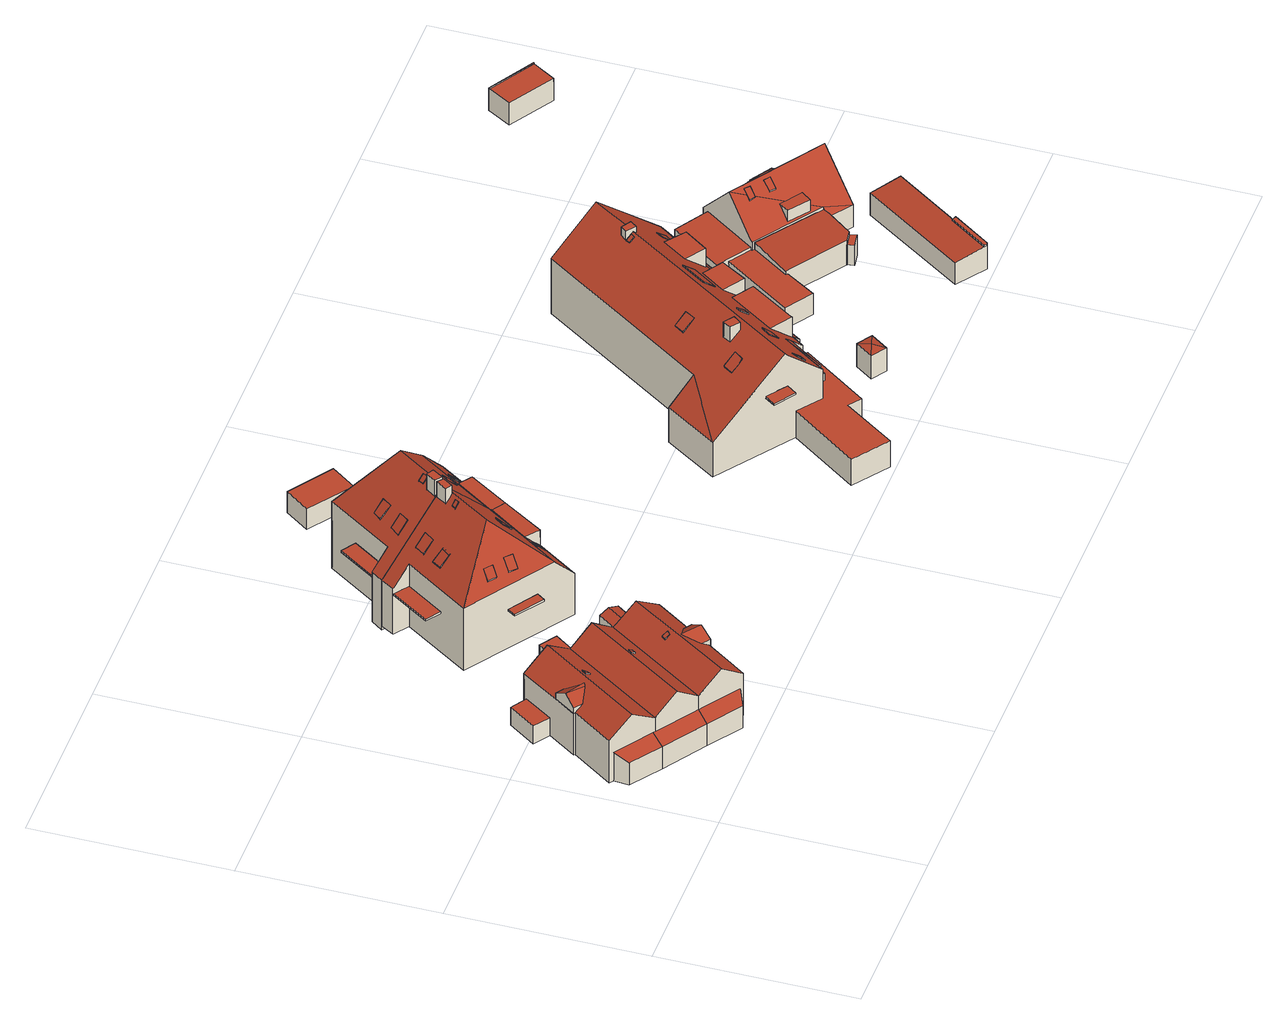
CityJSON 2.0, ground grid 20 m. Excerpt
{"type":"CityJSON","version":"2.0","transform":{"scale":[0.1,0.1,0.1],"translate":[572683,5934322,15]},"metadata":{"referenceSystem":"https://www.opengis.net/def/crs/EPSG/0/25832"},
"CityObjects":{
"building1":{"type":"Building","attributes":{"Grundfläche 2D":"221.299678","Grundhöhe NN":"17.141"},"children":["building1-1","building1-2","building1-3","building1-4","building1-5"],"geometry":[{"type":"Solid","lod":"3","boundaries":[[[[0,1,2,3]],[[2,1,4,5,6,7,8]],[[9,10,11,12]],[[13,14,15,16,11,10,17,18,19]],[[20,0,3,21]],[[12,20,21,9]],[[22,23,24,25]],[[26,27,28,29,30]],[[31,32,33,34,35]],[[27,26,35,34,36,37]],[[29,28,27,37,3,2,8,38,39]],[[4,1,0,40,41]],[[23,42,43,6,5,4,41,44,24]],[[7,6,43,45]],[[8,7,45,38]],[[25,24,44,46]],[[22,25,46,47]],[[23,22,47,42]],[[48,49,17,10,9,34,33,32]],[[18,17,49,50]],[[19,18,50,51]],[[14,13,19,51,52]],[[15,14,52,53]],[[16,15,53,54]],[[55,12,11,16,54]],[[30,29,39,56]],[[26,30,56,57]],[[31,35,58,59]],[[32,31,59,48]],[[9,21,3,37,36,34]],[[0,20,12,55,40]],[[35,26,57,58]],[[59,58,57,56,39,38,45,43,42,47,46,44,41,40,55,54,53,52,51,50,49,48]]]],"semantics":{"surfaces":[{"type":"RoofSurface"},{"type":"WallSurface"},{"type":"GroundSurface"}],"values":[[0,0,0,0,0,0,0,0,0,0,1,1,1,1,1,1,1,1,1,1,1,1,1,1,1,1,1,1,1,1,1,1,2]]}}]},
"building1-1":{"type":"BuildingInstallation","parents":["building1"],"geometry":[{"type":"MultiSurface","lod":"3","boundaries":[[[60,61,62,63,64,65]],[[65,66,67,68,69,70]],[[65,70,60]],[[64,5,6,66,65]],[[6,7,68,67,66]],[[5,64,63]]],"semantics":{"surfaces":[{"type":"RoofSurface"},{"type":"WallSurface"}],"values":[0,0,0,1,1,1]}}]},
"building1-2":{"type":"BuildingInstallation","parents":["building1"],"geometry":[{"type":"MultiSurface","lod":"3","boundaries":[[[71,72,73,74]],[[71,74,75,76]],[[72,71,76,77]],[[73,72,77,78]],[[74,73,78,75]]],"semantics":{"surfaces":[{"type":"RoofSurface"},{"type":"WallSurface"}],"values":[0,1,1,1,1]}}]},
"building1-3":{"type":"BuildingInstallation","parents":["building1"],"geometry":[{"type":"MultiSurface","lod":"3","boundaries":[[[79,80,81,82,83,84]],[[85,86,80,79,87]],[[19,13,14,87,79,84]],[[14,15,85,87]],[[18,19,84,83,82]]],"semantics":{"surfaces":[{"type":"RoofSurface"},{"type":"WallSurface"}],"values":[0,0,1,1,1]}}]},
"building1-4":{"type":"BuildingInstallation","parents":["building1"],"geometry":[{"type":"MultiSurface","lod":"3","boundaries":[[[88,89,90,91]],[[88,91,92,93]],[[89,88,93,94]],[[91,90,95,92]],[[90,89,94,95]]],"semantics":{"surfaces":[{"type":"RoofSurface"},{"type":"WallSurface"}],"values":[0,1,1,1,1]}}]},
"building1-5":{"type":"BuildingInstallation","parents":["building1"],"geometry":[{"type":"MultiSurface","lod":"3","boundaries":[[[96,97,98,99]],[[97,96,100,101]],[[98,97,101,102]],[[99,98,102,103]],[[96,99,103,100]]],"semantics":{"surfaces":[{"type":"RoofSurface"},{"type":"WallSurface"}],"values":[0,1,1,1,1]}}]},
"building2":{"type":"Building","attributes":{"Grundfläche 2D":"4.922771","Grundhöhe NN":"17.048"},"geometry":[{"type":"Solid","lod":"3","boundaries":[[[[104,105,106,107]],[[108,109,107,106]],[[109,110,104,107]],[[110,111,105,104]],[[111,108,106,105]],[[111,110,109,108]]]],"semantics":{"surfaces":[{"type":"RoofSurface"},{"type":"WallSurface"},{"type":"GroundSurface"}],"values":[[0,1,1,1,1,2]]}}]},
"building3":{"type":"Building","attributes":{"Grundfläche 2D":"4.735065","Grundhöhe NN":"17.089"},"geometry":[{"type":"Solid","lod":"3","boundaries":[[[[112,113,114,115]],[[116,113,112,117]],[[115,114,118,119]],[[117,112,115,119,120]],[[116,117,120,121]],[[114,113,116,121,122,118]],[[120,119,118,122,121]]]],"semantics":{"surfaces":[{"type":"RoofSurface"},{"type":"WallSurface"},{"type":"GroundSurface"}],"values":[[0,0,1,1,1,1,2]]}}]},
"building4":{"type":"Building","attributes":{"Grundfläche 2D":"128.615325","Grundhöhe NN":"16.328"},"children":["building4-1","building4-2","building4-3","building4-4","building4-5","building4-6","building4-7","building4-8","building4-9","building4-10"],"geometry":[{"type":"Solid","lod":"3","boundaries":[[[[123,124,125,126]],[[127,128,129,130,131,132,133,134]],[[127,135,136,128]],[[126,137,135,138,139,140,141,142,123]],[[137,136,135]],[[135,127,134]],[[141,140,125,124]],[[126,125,140]],[[124,123,142,141]],[[126,140,139,143,144,145,146,130,129,128,136,137]],[[131,130,146,147]],[[132,131,147,148,149,150,151,133]],[[133,151,150,149,152,134]],[[138,135,134,152,153]],[[139,138,153,143]],[[147,146,145,144,143,153,152,149,148]]]],"semantics":{"surfaces":[{"type":"RoofSurface"},{"type":"WallSurface"},{"type":"GroundSurface"}],"values":[[0,0,0,0,0,0,1,1,1,1,1,1,1,1,1,2]]}}]},
"building4-1":{"type":"BuildingInstallation","parents":["building4"],"geometry":[{"type":"MultiSurface","lod":"3","boundaries":[[[154,155,156,157]],[[157,156,158,159]],[[154,157,159,160]],[[160,161,155,154]],[[161,158,156,155]]],"semantics":{"surfaces":[{"type":"RoofSurface"},{"type":"WallSurface"}],"values":[0,1,1,1,1]}}]},
"building4-2":{"type":"BuildingInstallation","parents":["building4"],"geometry":[{"type":"MultiSurface","lod":"3","boundaries":[[[162,163,164,165]],[[163,162,166,167]],[[165,164,168,169]],[[162,165,169,166]],[[164,163,167,168]]],"semantics":{"surfaces":[{"type":"RoofSurface"},{"type":"WallSurface"}],"values":[0,1,1,1,1]}}]},
"building4-3":{"type":"BuildingInstallation","parents":["building4"],"geometry":[{"type":"MultiSurface","lod":"3","boundaries":[[[170,171,172,173]],[[173,172,174,175]],[[170,173,175,176]],[[171,170,176,177]],[[172,171,177,174]]],"semantics":{"surfaces":[{"type":"RoofSurface"},{"type":"WallSurface"}],"values":[0,1,1,1,1]}}]},
"building4-4":{"type":"BuildingInstallation","parents":["building4"],"geometry":[{"type":"MultiSurface","lod":"3","boundaries":[[[178,179,180,181,182]],[[180,179,178,183,184,185]],[[185,186,181,180]],[[187,182,181,186,188]],[[187,183,178,182]]],"semantics":{"surfaces":[{"type":"RoofSurface"},{"type":"WallSurface"}],"values":[0,1,1,1,1]}}]},
"building4-5":{"type":"BuildingInstallation","parents":["building4"],"geometry":[{"type":"MultiSurface","lod":"3","boundaries":[[[189,190,191,192]],[[192,191,193,194]],[[189,192,194,195]],[[190,189,195,196]],[[191,190,196,193]]],"semantics":{"surfaces":[{"type":"RoofSurface"},{"type":"WallSurface"}],"values":[0,1,1,1,1]}}]},
"building4-6":{"type":"BuildingInstallation","parents":["building4"],"geometry":[{"type":"MultiSurface","lod":"3","boundaries":[[[197,198,199,200]],[[200,199,201,202]],[[197,200,202,203]],[[198,197,203,204]],[[199,198,204,201]]],"semantics":{"surfaces":[{"type":"RoofSurface"},{"type":"WallSurface"}],"values":[0,1,1,1,1]}}]},
"building4-7":{"type":"BuildingInstallation","parents":["building4"],"geometry":[{"type":"MultiSurface","lod":"3","boundaries":[[[205,206,207,208]],[[208,207,209,210]],[[205,208,210,211]],[[206,205,211,212]],[[207,206,212,209]]],"semantics":{"surfaces":[{"type":"RoofSurface"},{"type":"WallSurface"}],"values":[0,1,1,1,1]}}]},
"building4-8":{"type":"BuildingInstallation","parents":["building4"],"geometry":[{"type":"MultiSurface","lod":"3","boundaries":[[[213,214,215,216]],[[216,215,217,218]],[[213,216,218,219]],[[214,213,219,220]],[[215,214,220,217]]],"semantics":{"surfaces":[{"type":"RoofSurface"},{"type":"WallSurface"}],"values":[0,1,1,1,1]}}]},
"building4-9":{"type":"BuildingInstallation","parents":["building4"],"geometry":[{"type":"MultiSurface","lod":"3","boundaries":[[[221,222,223,224]],[[225,226,224,223]],[[226,227,221,224]],[[227,228,222,221]],[[228,225,223,222]],[[228,227,226,225]]],"semantics":{"surfaces":[{"type":"RoofSurface"},{"type":"WallSurface"},{"type":"OuterCeilingSurface"}],"values":[0,1,1,1,1,2]}}]},
"building4-10":{"type":"BuildingInstallation","parents":["building4"],"geometry":[{"type":"MultiSurface","lod":"3","boundaries":[[[229,151,230,231]],[[232,233,231,230]],[[233,234,229,231]],[[234,150,151,229]],[[150,232,230,151]],[[150,234,233,232]]],"semantics":{"surfaces":[{"type":"RoofSurface"},{"type":"WallSurface"},{"type":"OuterCeilingSurface"}],"values":[0,1,1,1,1,2]}}]},
"building5":{"type":"Building","attributes":{"Grundfläche 2D":"128.101667","Grundhöhe NN":"15.790"},"children":["building5-1","building5-2","building5-3","building5-4","building5-5","building5-6","building5-7","building5-8","building5-9","building5-10"],"geometry":[{"type":"Solid","lod":"3","boundaries":[[[[235,236,237,126,125]],[[128,238,239,240,241,242,130,129]],[[239,238,243]],[[128,136,243,238]],[[237,244,245,246,140,139,247,243,136,126]],[[237,236,235,246,245,244]],[[125,126,140]],[[140,246,235,125]],[[126,136,128,129,130,248,249,139,140]],[[242,241,240,250,251,252,253,254]],[[130,242,254,248]],[[247,139,249,255]],[[243,247,255,256,239]],[[250,240,239,256,252,251]],[[252,256,255,249,248,254,253]]]],"semantics":{"surfaces":[{"type":"RoofSurface"},{"type":"WallSurface"},{"type":"GroundSurface"}],"values":[[0,0,0,0,0,1,1,1,1,1,1,1,1,1,2]]}}]},
"building5-1":{"type":"BuildingInstallation","parents":["building5"],"geometry":[{"type":"MultiSurface","lod":"3","boundaries":[[[257,258,259,260]],[[260,259,261,262]],[[257,260,262,263]],[[258,257,263,264]],[[259,258,264,261]]],"semantics":{"surfaces":[{"type":"RoofSurface"},{"type":"WallSurface"}],"values":[0,1,1,1,1]}}]},
"building5-2":{"type":"BuildingInstallation","parents":["building5"],"geometry":[{"type":"MultiSurface","lod":"3","boundaries":[[[265,266,267,268]],[[268,267,269,270]],[[265,268,270,271]],[[266,265,271,272]],[[267,266,272,269]]],"semantics":{"surfaces":[{"type":"RoofSurface"},{"type":"WallSurface"}],"values":[0,1,1,1,1]}}]},
"building5-3":{"type":"BuildingInstallation","parents":["building5"],"geometry":[{"type":"MultiSurface","lod":"3","boundaries":[[[273,274,275,276]],[[274,273,277,278]],[[276,275,279,280]],[[273,276,280,277]],[[275,274,278,279]]],"semantics":{"surfaces":[{"type":"RoofSurface"},{"type":"WallSurface"}],"values":[0,1,1,1,1]}}]},
"building5-4":{"type":"BuildingInstallation","parents":["building5"],"geometry":[{"type":"MultiSurface","lod":"3","boundaries":[[[281,282,283,284]],[[282,281,285,286]],[[284,283,287,288]],[[281,284,288,285]],[[283,282,286,287]]],"semantics":{"surfaces":[{"type":"RoofSurface"},{"type":"WallSurface"}],"values":[0,1,1,1,1]}}]},
"building5-5":{"type":"BuildingInstallation","parents":["building5"],"geometry":[{"type":"MultiSurface","lod":"3","boundaries":[[[289,290,291,292]],[[292,291,293,294]],[[289,292,294,295]],[[290,289,295,296]],[[291,290,296,293]]],"semantics":{"surfaces":[{"type":"RoofSurface"},{"type":"WallSurface"}],"values":[0,1,1,1,1]}}]},
"building5-6":{"type":"BuildingInstallation","parents":["building5"],"geometry":[{"type":"MultiSurface","lod":"3","boundaries":[[[297,298,299,300,301,302]],[[303,304,300,299]],[[302,301,300,304,305]],[[305,306,297,302]],[[306,307,303,299,298,297]]],"semantics":{"surfaces":[{"type":"RoofSurface"},{"type":"WallSurface"}],"values":[0,1,1,1,1]}}]},
"building5-7":{"type":"BuildingInstallation","parents":["building5"],"geometry":[{"type":"MultiSurface","lod":"3","boundaries":[[[308,309,310,311]],[[311,310,312,313]],[[308,311,313,314]],[[309,308,314,315]],[[310,309,315,312]]],"semantics":{"surfaces":[{"type":"RoofSurface"},{"type":"WallSurface"}],"values":[0,1,1,1,1]}}]},
"building5-8":{"type":"BuildingInstallation","parents":["building5"],"geometry":[{"type":"MultiSurface","lod":"3","boundaries":[[[316,317,318,319]],[[319,318,320,321]],[[316,319,321,322]],[[317,316,322,323]],[[318,317,323,320]]],"semantics":{"surfaces":[{"type":"RoofSurface"},{"type":"WallSurface"}],"values":[0,1,1,1,1]}}]},
"building5-9":{"type":"BuildingInstallation","parents":["building5"],"geometry":[{"type":"MultiSurface","lod":"3","boundaries":[[[324,325,326,327]],[[328,329,327,326]],[[329,330,324,327]],[[330,331,325,324]],[[331,328,326,325]],[[331,330,329,328]]],"semantics":{"surfaces":[{"type":"RoofSurface"},{"type":"WallSurface"},{"type":"OuterCeilingSurface"}],"values":[0,1,1,1,1,2]}}]},
"building5-10":{"type":"BuildingInstallation","parents":["building5"],"geometry":[{"type":"MultiSurface","lod":"3","boundaries":[[[332,333,334,250]],[[251,335,332,250]],[[336,251,250,334]],[[335,337,333,332]],[[337,336,334,333]],[[337,335,251,336]]],"semantics":{"surfaces":[{"type":"RoofSurface"},{"type":"WallSurface"},{"type":"OuterCeilingSurface"}],"values":[0,1,1,1,1,2]}}]},
"building6":{"type":"Building","attributes":{"Grundfläche 2D":"16.014745","Grundhöhe NN":"17.071"},"geometry":[{"type":"Solid","lod":"3","boundaries":[[[[338,339,340,341]],[[342,343,341,340]],[[343,344,338,341]],[[344,345,339,338]],[[345,342,340,339]],[[345,344,343,342]]]],"semantics":{"surfaces":[{"type":"RoofSurface"},{"type":"WallSurface"},{"type":"GroundSurface"}],"values":[[0,1,1,1,1,2]]}}]},
"building7":{"type":"Building","attributes":{"Grundfläche 2D":"404.444851","Grundhöhe NN":"16.941"},"children":["building7-1","building7-2","building7-3","building7-4","building7-5","building7-6","building7-7","building7-8","building7-9","building7-10","building7-11","building7-12","building7-13","building7-14"],"geometry":[{"type":"Solid","lod":"3","boundaries":[[[[346,347,348,349,350]],[[351,352,353,354,355,356,357]],[[358,352,351]],[[359,360,361,362,363,350,349,364,365,366,356,355,354,353,367,368,369,370]],[[362,361,371,366,365]],[[372,373,374,375]],[[376,377,378,379,380,381,382,383,384,385,386,387,388,389]],[[373,390,391,389,374]],[[363,346,350]],[[363,362,365,348,347,346]],[[349,348,365,364]],[[351,357,392,393]],[[358,351,393,394]],[[352,358,394,395]],[[379,378,368,367,353,352,395,396]],[[397,398,399,400,369,368,378,377]],[[399,398,390,373,372,387,386,360,359,370,369,400]],[[401,361,360,386,385,402]],[[371,361,401,403]],[[366,371,403,404]],[[392,357,356,366,404]],[[381,380,405,406]],[[382,381,406,407]],[[383,382,407,408]],[[384,383,408,409]],[[385,384,409,402]],[[376,389,391,410]],[[377,376,410,397]],[[405,380,379,396]],[[374,389,388,375]],[[375,388,387,372]],[[407,406,405,396,395,394,393,392,404,403,401,402,409,408],[391,390,398,397,410]]]],"semantics":{"surfaces":[{"type":"RoofSurface"},{"type":"WallSurface"},{"type":"GroundSurface"}],"values":[[0,0,0,0,0,0,0,1,1,1,1,1,1,1,1,1,1,1,1,1,1,1,1,1,1,1,1,1,1,1,1,2]]}}]},
"building7-1":{"type":"BuildingInstallation","parents":["building7"],"geometry":[{"type":"MultiSurface","lod":"3","boundaries":[[[411,412,413,414]],[[414,413,415,416]],[[411,414,416,417]],[[412,411,417,418]],[[413,412,418,415]]],"semantics":{"surfaces":[{"type":"RoofSurface"},{"type":"WallSurface"}],"values":[0,1,1,1,1]}}]},
"building7-2":{"type":"BuildingInstallation","parents":["building7"],"geometry":[{"type":"MultiSurface","lod":"3","boundaries":[[[419,420,421,422]],[[422,421,423,424]],[[424,425,419,422]],[[420,419,425,426]],[[426,423,421,420]]],"semantics":{"surfaces":[{"type":"RoofSurface"},{"type":"WallSurface"}],"values":[0,1,1,1,1]}}]},
"building7-3":{"type":"BuildingInstallation","parents":["building7"],"geometry":[{"type":"MultiSurface","lod":"3","boundaries":[[[427,428,429,430]],[[430,429,431,432]],[[427,430,432,433]],[[428,427,433,434]],[[429,428,434,431]]],"semantics":{"surfaces":[{"type":"RoofSurface"},{"type":"WallSurface"}],"values":[0,1,1,1,1]}}]},
"building7-4":{"type":"BuildingInstallation","parents":["building7"],"geometry":[{"type":"MultiSurface","lod":"3","boundaries":[[[435,436,437,438]],[[439,440,435,438]],[[354,441,436,435,440]],[[441,442,437,436]],[[355,439,438,437,442]]],"semantics":{"surfaces":[{"type":"RoofSurface"},{"type":"WallSurface"}],"values":[0,1,1,1,1]}}]},
"building7-5":{"type":"BuildingInstallation","parents":["building7"],"geometry":[{"type":"MultiSurface","lod":"3","boundaries":[[[443,444,445,446]],[[446,445,447,448]],[[443,446,448,449]],[[444,443,449,450]],[[445,444,450,447]]],"semantics":{"surfaces":[{"type":"RoofSurface"},{"type":"WallSurface"}],"values":[0,1,1,1,1]}}]},
"building7-6":{"type":"BuildingInstallation","parents":["building7"],"geometry":[{"type":"MultiSurface","lod":"3","boundaries":[[[451,452,453,454]],[[453,452,455,456]],[[454,453,456,457]],[[451,454,457,458]],[[452,451,458,455]]],"semantics":{"surfaces":[{"type":"RoofSurface"},{"type":"WallSurface"}],"values":[0,1,1,1,1]}}]},
"building7-7":{"type":"BuildingInstallation","parents":["building7"],"geometry":[{"type":"MultiSurface","lod":"3","boundaries":[[[459,460,461,462,463]],[[463,462,464]],[[461,460,465,466]],[[466,464,462,461]]],"semantics":{"surfaces":[{"type":"RoofSurface"},{"type":"WallSurface"}],"values":[0,1,1,1]}}]},
"building7-8":{"type":"BuildingInstallation","parents":["building7"],"geometry":[{"type":"MultiSurface","lod":"3","boundaries":[[[467,468,469,470,471,472]],[[473,474,472,471]],[[475,473,471,470]],[[474,476,477,468,467,472]],[[477,469,475,470,469,468]]],"semantics":{"surfaces":[{"type":"RoofSurface"},{"type":"WallSurface"}],"values":[0,1,1,1,1]}}]},
"building7-9":{"type":"BuildingInstallation","parents":["building7"],"geometry":[{"type":"MultiSurface","lod":"3","boundaries":[[[478,479,480,481]],[[480,482,481]],[[478,481,482,483]],[[478,483,479]]],"semantics":{"surfaces":[{"type":"RoofSurface"},{"type":"WallSurface"}],"values":[0,1,1,1]}}]},
"building7-10":{"type":"BuildingInstallation","parents":["building7"],"geometry":[{"type":"MultiSurface","lod":"3","boundaries":[[[484,485,486,487]],[[486,485,488,489]],[[487,486,489,490]],[[487,490,491,484]],[[485,484,491,488]]],"semantics":{"surfaces":[{"type":"RoofSurface"},{"type":"WallSurface"}],"values":[0,1,1,1,1]}}]},
"building7-11":{"type":"BuildingInstallation","parents":["building7"],"geometry":[{"type":"MultiSurface","lod":"3","boundaries":[[[492,493,494,495]],[[495,494,496,497]],[[494,493,498,496]],[[492,495,497,499]],[[493,492,499,498]]],"semantics":{"surfaces":[{"type":"RoofSurface"},{"type":"WallSurface"}],"values":[0,1,1,1,1]}}]},
"building7-12":{"type":"BuildingInstallation","parents":["building7"],"geometry":[{"type":"MultiSurface","lod":"3","boundaries":[[[500,501,502,503]],[[503,502,504,505]],[[500,503,505,506]],[[501,500,506,507]],[[502,501,507,504]]],"semantics":{"surfaces":[{"type":"RoofSurface"},{"type":"WallSurface"}],"values":[0,1,1,1,1]}}]},
"building7-13":{"type":"BuildingInstallation","parents":["building7"],"geometry":[{"type":"MultiSurface","lod":"3","boundaries":[[[508,509,510,511]],[[508,511,512,513]],[[509,508,513,514]],[[510,509,514,515]],[[511,510,515,512]],[[514,513,512,515]]],"semantics":{"surfaces":[{"type":"RoofSurface"},{"type":"WallSurface"},{"type":"OuterCeilingSurface"}],"values":[0,1,1,1,1,2]}}]},
"building7-14":{"type":"BuildingInstallation","parents":["building7"],"geometry":[{"type":"MultiSurface","lod":"3","boundaries":[[[516,400,517,518]],[[400,516,370]],[[518,517,519,520]],[[370,516,518,520,521]],[[370,521,399,400]],[[400,399,519,517]],[[519,399,521,520]]],"semantics":{"surfaces":[{"type":"RoofSurface"},{"type":"WallSurface"},{"type":"OuterCeilingSurface"}],"values":[0,0,1,1,1,1,2]}}]},
"building8":{"type":"Building","attributes":{"Grundfläche 2D":"4.017006","Grundhöhe NN":"16.326"},"geometry":[{"type":"Solid","lod":"3","boundaries":[[[[522,523,524]],[[522,525,523]],[[522,524,526]],[[522,526,525]],[[527,528,524,523]],[[528,529,526,524]],[[529,530,525,526]],[[530,527,523,525]],[[530,529,528,527]]]],"semantics":{"surfaces":[{"type":"RoofSurface"},{"type":"WallSurface"},{"type":"GroundSurface"}],"values":[[0,0,0,0,1,1,1,1,2]]}}]},
"building9":{"type":"Building","attributes":{"Grundfläche 2D":"86.877378","Grundhöhe NN":"16.874"},"geometry":[{"type":"Solid","lod":"3","boundaries":[[[[531,532,533,534,535,536,537,538]],[[539,540,541,542]],[[543,544,545,546,547,548,549,550]],[[538,537,551,552]],[[531,538,552,553]],[[532,531,553,554]],[[535,534,555,556]],[[536,535,556,557]],[[539,536,557,558,540]],[[541,540,558,559]],[[542,541,559,560]],[[537,536,539,542,560,551]],[[544,534,533,545]],[[561,562,548,547,546,545,533,532,554]],[[549,548,562,563]],[[550,549,563,564]],[[543,550,564,565]],[[543,565,555,534,544]],[[560,559,558,557,556,555,565,564,563,562,561,554,553,552,551]]]],"semantics":{"surfaces":[{"type":"RoofSurface"},{"type":"WallSurface"},{"type":"GroundSurface"}],"values":[[0,0,0,1,1,1,1,1,1,1,1,1,1,1,1,1,1,1,2]]}}]},
"building10":{"type":"Building","attributes":{"Grundfläche 2D":"1.105617","Grundhöhe NN":"16.980"},"geometry":[{"type":"Solid","lod":"3","boundaries":[[[[566,567,568,569,570,571]],[[572,573,570,569]],[[573,574,571,570]],[[574,575,566,571]],[[575,576,567,566]],[[576,577,568,567]],[[577,572,569,568]],[[572,577,576,575,574,573]]]],"semantics":{"surfaces":[{"type":"RoofSurface"},{"type":"WallSurface"},{"type":"GroundSurface"}],"values":[[0,1,1,1,1,1,1,2]]}}]},
"building11":{"type":"Building","attributes":{"Grundfläche 2D":"44.826729","Grundhöhe NN":"17.095"},"children":["building11-1"],"geometry":[{"type":"Solid","lod":"3","boundaries":[[[[578,579,580,581,582,583,584,585]],[[581,580,586,587]],[[582,581,587,588]],[[583,582,588,589]],[[584,583,589,590]],[[591,579,578,585,584,590,592]],[[580,579,591,586]],[[592,590,589,588,587,586,591]]]],"semantics":{"surfaces":[{"type":"RoofSurface"},{"type":"WallSurface"},{"type":"GroundSurface"}],"values":[[0,1,1,1,1,1,1,2]]}}]},
"building11-1":{"type":"BuildingInstallation","parents":["building11"],"geometry":[{"type":"MultiSurface","lod":"3","boundaries":[[[593,594,595,596,597,598]],[[596,595,580,581]],[[597,596,581,599]],[[598,597,599,585]],[[579,594,593,598,585,578]],[[595,594,579,580]]],"semantics":{"surfaces":[{"type":"RoofSurface"},{"type":"WallSurface"}],"values":[0,1,1,1,1,1]}}]},
"building12":{"type":"Building","attributes":{"Grundfläche 2D":"84.935582","Grundhöhe NN":"17.012"},"children":["building12-1","building12-2","building12-3","building12-4","building12-5","building12-6"],"geometry":[{"type":"Solid","lod":"3","boundaries":[[[[600,601,602,603,604,605,606,607]],[[606,608,607]],[[609,606,605,604,603,602,601,610,611]],[[600,612,613,601]],[[614,601,613]],[[612,600,607,615,616]],[[614,613,612,616,617]],[[618,611,610,601,614,617,619]],[[606,609,611,618,620]],[[608,606,620,621]],[[607,608,621,615]],[[621,620,618,619,617,616,615]]]],"semantics":{"surfaces":[{"type":"RoofSurface"},{"type":"WallSurface"},{"type":"GroundSurface"}],"values":[[0,0,0,0,0,1,1,1,1,1,1,2]]}}]},
"building12-1":{"type":"BuildingInstallation","parents":["building12"],"geometry":[{"type":"MultiSurface","lod":"3","boundaries":[[[622,623,624,625]],[[625,624,626,627]],[[622,625,627,628]],[[623,622,628,629]],[[624,623,629,626]]],"semantics":{"surfaces":[{"type":"RoofSurface"},{"type":"WallSurface"}],"values":[0,1,1,1,1]}}]},
"building12-2":{"type":"BuildingInstallation","parents":["building12"],"geometry":[{"type":"MultiSurface","lod":"3","boundaries":[[[630,631,632,633]],[[630,633,634,635]],[[633,632,636,634]],[[631,630,635,637]],[[632,631,637,636]]],"semantics":{"surfaces":[{"type":"RoofSurface"},{"type":"WallSurface"}],"values":[0,1,1,1,1]}}]},
"building12-3":{"type":"BuildingInstallation","parents":["building12"],"geometry":[{"type":"MultiSurface","lod":"3","boundaries":[[[638,639,640,604,641]],[[642,643,639,638]],[[639,643,605,640]],[[638,641,642]]],"semantics":{"surfaces":[{"type":"RoofSurface"},{"type":"WallSurface"}],"values":[0,1,1,1]}}]},
"building12-4":{"type":"BuildingInstallation","parents":["building12"],"geometry":[{"type":"MultiSurface","lod":"3","boundaries":[[[644,645,646,647]],[[645,644,648,649]],[[647,646,650,651]],[[644,647,651,648]],[[646,645,649,650]]],"semantics":{"surfaces":[{"type":"RoofSurface"},{"type":"WallSurface"}],"values":[0,1,1,1,1]}}]},
"building12-5":{"type":"BuildingInstallation","parents":["building12"],"geometry":[{"type":"MultiSurface","lod":"3","boundaries":[[[652,653,654,655,656,657]],[[655,654,658,659]],[[660,657,656,655,659,602]],[[652,657,660,661]],[[658,654,653,652,661,603]]],"semantics":{"surfaces":[{"type":"RoofSurface"},{"type":"WallSurface"}],"values":[0,1,1,1,1]}}]},
"building12-6":{"type":"BuildingInstallation","parents":["building12"],"geometry":[{"type":"MultiSurface","lod":"3","boundaries":[[[662,663,664,665]],[[666,667,665,664]],[[667,668,662,665]],[[668,669,663,662]],[[669,666,664,663]],[[669,668,667,666]]],"semantics":{"surfaces":[{"type":"RoofSurface"},{"type":"WallSurface"},{"type":"OuterCeilingSurface"}],"values":[0,1,1,1,1,2]}}]},
"building13":{"type":"Building","attributes":{"Grundfläche 2D":"15.322539","Grundhöhe NN":"17.347"},"children":["building13-1"],"geometry":[{"type":"Solid","lod":"3","boundaries":[[[[670,671,672,673,674,675]],[[674,673,672,676,677]],[[678,675,674,677]],[[679,671,670,675,678,680]],[[672,671,679,676]],[[678,677,676,679,680]]]],"semantics":{"surfaces":[{"type":"RoofSurface"},{"type":"WallSurface"},{"type":"GroundSurface"}],"values":[[0,1,1,1,1,2]]}}]},
"building13-1":{"type":"BuildingInstallation","parents":["building13"],"geometry":[{"type":"MultiSurface","lod":"3","boundaries":[[[681,682,683,684]],[[675,681,684,674]],[[683,682,670,673]],[[684,683,673,674]],[[682,681,675,670]]],"semantics":{"surfaces":[{"type":"RoofSurface"},{"type":"WallSurface"}],"values":[0,1,1,1,1]}}]}
},
"vertices":[
[123,182,71],[101,197,89],[31,93,89],[53,78,71],[78,212,70],[52,173,70],[37,151,70],[38,150,71],[9,108,71],[95,50,71],[117,35,89],[186,139,89],[164,154,71],[175,73,70],[183,85,70],[182,86,71],[208,124,71],[138,21,71],[167,63,71],[168,62,70],[144,168,89],[74,64,89],[41,191,42],[57,180,42],[76,209,42],[60,219,42],[43,68,47],[51,80,55],[31,93,55],[13,105,55],[12,90,47],[121,16,47],[135,23,55],[117,35,55],[95,50,55],[87,39,47],[74,64,55],[53,78,55],[9,108,21],[13,105,21],[123,182,21],[78,212,21],[57,180,21],[37,151,21],[76,209,21],[38,150,21],[60,219,21],[41,191,21],[135,23,21],[138,21,21],[167,63,21],[168,62,21],[183,85,21],[182,86,21],[208,124,21],[164,154,21],[12,90,21],[43,68,21],[87,39,21],[121,16,21],
[64,149,86],[63,152,85],[60,167,77],[60,168,77],[52,173,77],[44,161,86],[37,151,77],[38,150,77],[45,145,77],[46,145,77],[60,148,85],
[82,153,84],[78,156,88],[76,152,87],[80,149,84],[80,149,83],[82,153,83],[78,156,87],[76,152,86],
[175,73,86],[156,87,86],[159,70,78],[160,68,77],[167,63,77],[168,62,77],[175,90,77],[166,89,81],[183,85,77],
[151,103,84],[148,99,84],[152,96,87],[155,99,88],[155,99,87],[151,103,83],[148,99,83],[152,96,86],
[117,121,87],[121,119,84],[124,123,84],[120,125,87],[117,121,86],[121,119,83],[124,123,82],[120,125,86],
[173,211,39],[156,222,39],[142,203,39],[159,191,39],[142,203,20],[159,191,20],[173,211,20],[156,222,20],
[210,159,42],[223,177,42],[214,183,38],[201,165,38],[232,171,38],[219,153,38],[214,183,21],[201,165,21],[219,153,21],[232,171,21],[223,177,21],
[247,265,84],[261,255,84],[288,297,84],[274,306,84],[192,284,143],[228,337,143],[184,366,87],[168,377,67],[160,364,67],[160,363,68],[175,353,87],[130,286,87],[218,227,87],[272,307,87],[274,306,85],[237,214,62],[291,294,62],[288,297,67],[261,255,66],[252,261,77],[291,294,13],[274,306,13],[272,307,13],[168,377,13],[160,364,13],[160,363,13],[175,353,13],[175,353,59],[175,353,61],[130,286,13],[237,214,13],
[213,330,152],[219,326,152],[226,336,152],[220,341,152],[226,336,142],[220,341,133],[213,330,133],[219,326,142],
[192,259,109],[184,265,110],[180,259,98],[188,253,97],[192,259,108],[184,265,109],[180,259,97],[188,253,96],
[239,275,98],[245,285,98],[237,290,109],[230,281,109],[237,290,108],[230,281,108],[239,275,97],[245,285,97],
[239,251,84],[241,249,82],[247,245,74],[251,251,73],[243,257,84],[239,251,83],[241,249,81],[247,245,73],[251,251,72],[243,257,83],[246,255,79],
[169,267,98],[172,272,109],[164,278,109],[160,273,99],[164,278,108],[160,273,98],[169,267,97],[172,272,108],
[179,340,99],[188,334,110],[195,344,111],[186,350,99],[195,344,110],[186,350,98],[179,340,98],[188,334,109],
[174,313,110],[180,322,110],[171,329,99],[165,320,99],[171,329,98],[165,320,98],[174,313,109],[180,322,109],
[207,319,136],[211,317,141],[214,321,141],[210,323,136],[214,321,140],[210,323,135],[207,319,135],[211,317,140],
[167,249,60],[195,230,60],[201,238,60],[172,257,60],[201,238,58],[172,257,58],[167,249,58],[195,230,58],
[149,314,61],[160,363,61],[134,324,61],[160,363,59],[134,324,59],[149,314,59],
[314,337,84],[313,338,84],[301,346,84],[263,389,143],[238,447,87],[192,379,87],[178,388,68],[177,389,67],[326,388,87],[307,342,77],[313,338,68],[314,337,68],[345,375,62],[168,377,8],[291,294,8],[192,379,61],[192,379,59],[192,379,8],[178,388,8],[177,389,8],[345,375,8],[238,447,8],
[288,350,99],[280,355,109],[274,347,109],[282,341,99],[274,347,108],[282,341,98],[288,350,98],[280,355,108],
[208,365,110],[215,374,110],[206,380,99],[199,371,98],[206,380,98],[199,371,97],[208,365,109],[215,374,109],
[286,399,108],[290,404,99],[280,411,99],[277,406,108],[286,399,107],[290,404,98],[280,411,98],[277,406,107],
[257,419,108],[266,413,108],[269,418,99],[260,424,99],[257,419,107],[266,413,107],[269,418,98],[260,424,98],
[240,360,141],[236,363,135],[233,358,135],[237,355,141],[233,358,134],[237,355,140],[240,360,140],[236,363,134],
[307,353,84],[310,350,80],[314,348,75],[318,354,75],[313,358,82],[311,359,84],[314,348,74],[318,354,74],[311,359,83],[307,353,83],[310,350,79],
[228,353,152],[221,343,152],[228,338,152],[235,349,152],[228,338,142],[235,349,142],[228,353,133],[221,343,133],
[229,395,111],[221,401,99],[214,393,99],[223,386,110],[214,393,98],[223,386,109],[229,395,110],[221,401,98],
[314,407,59],[285,427,59],[280,418,59],[309,399,59],[280,418,57],[309,399,57],[314,407,57],[285,427,57],
[218,418,61],[204,427,61],[178,388,61],[218,418,59],[178,388,59],[204,427,59],
[313,450,45],[330,475,46],[286,505,46],[269,481,45],[286,505,21],[269,481,21],[313,450,21],[330,475,21],
[615,127,88],[616,129,88],[646,174,88],[625,188,88],[594,141,88],[514,189,84],[455,152,60],[522,104,124],[646,289,124],[651,296,124],[676,334,124],[632,363,84],[490,205,60],[603,117,68],[607,114,64],[616,126,64],[616,129,64],[615,127,64],[632,183,80],[646,174,65],[737,292,57],[524,102,121],[557,79,84],[590,126,83],[596,122,77],[622,122,57],[603,117,58],[596,122,58],[574,91,58],[582,85,58],[570,85,50],[564,90,50],[557,79,50],[532,97,50],[482,28,50],[518,2,50],[554,54,50],[567,45,50],[615,112,50],[609,116,50],[607,114,50],[603,117,50],[582,85,50],[574,91,50],[596,122,19],[574,91,19],[632,363,19],[514,189,19],[490,205,19],[455,152,19],[532,97,19],[564,90,19],[590,126,19],[590,126,75],[590,126,82],[616,126,19],[609,116,19],[622,122,19],[737,292,19],[482,28,19],[518,2,19],[554,54,19],[567,45,19],[615,112,19],[570,85,19],
[552,211,99],[563,204,109],[569,214,109],[559,221,99],[569,214,108],[559,221,98],[552,211,98],[563,204,108],
[611,211,112],[623,203,99],[640,228,99],[628,236,112],[640,228,98],[628,236,111],[611,211,111],[623,203,98],
[709,278,72],[700,284,81],[696,277,81],[704,271,72],[696,277,80],[704,271,71],[709,278,71],[700,284,80],
[639,294,128],[649,287,128],[654,294,128],[644,300,128],[644,300,118],[639,294,118],[649,287,121],[654,294,121],
[544,170,128],[539,162,128],[548,155,128],[554,163,128],[548,155,119],[554,163,119],[544,170,110],[539,162,110],
[638,293,119],[636,289,119],[640,286,123],[643,290,123],[636,289,118],[640,286,122],[643,290,122],[638,293,118],
[640,209,88],[633,199,88],[654,185,88],[670,211,88],[650,224,88],[670,211,65],[636,197,84],[654,185,65],
[517,160,99],[512,152,98],[518,147,104],[522,145,108],[529,154,108],[518,161,99],[529,154,107],[518,161,98],[522,145,107],[517,160,98],[512,152,97],
[701,256,88],[681,271,88],[664,245,88],[684,232,88],[684,232,66],[701,256,65],
[552,99,99],[544,104,108],[541,98,108],[548,93,99],[544,104,107],[541,98,107],[548,93,98],[552,99,98],
[570,141,108],[563,132,108],[572,126,98],[578,135,98],[572,126,97],[578,135,97],[563,132,107],[570,141,107],
[598,167,100],[590,172,108],[587,167,108],[594,162,100],[587,167,107],[594,162,99],[598,167,99],[590,172,107],
[504,117,85],[496,106,85],[517,92,85],[524,102,85],[524,102,83],[504,117,83],[496,106,83],[517,92,83],
[574,91,77],[564,90,82],[570,85,77],[564,90,75],[570,85,75],[596,122,75],
[653,63,42],[639,59,40],[654,49,40],[652,77,40],[667,67,40],[639,59,13],[654,49,13],[667,67,13],[652,77,13],
[703,135,44],[723,166,44],[721,167,44],[747,205,44],[745,207,44],[745,208,44],[723,222,44],[676,153,44],[745,208,47],[782,261,47],[748,282,47],[712,230,47],[812,160,51],[747,205,52],[721,167,48],[723,166,48],[779,128,48],[780,127,48],[792,129,48],[809,154,51],[723,222,19],[676,153,19],[703,135,19],[723,166,19],[747,205,19],[745,207,19],[745,208,19],[782,261,19],[748,282,19],[712,230,19],[779,128,19],[780,127,19],[792,129,19],[809,154,19],[812,160,19],
[779,128,44],[780,120,44],[795,122,44],[793,131,44],[792,129,44],[780,127,44],[793,131,20],[792,129,20],[780,127,20],[779,128,20],[780,120,20],[795,122,20],
[811,3,49],[812,3,49],[839,42,49],[836,43,49],[881,108,49],[852,128,47],[781,24,47],[808,5,49],[839,42,21],[836,43,21],[881,108,21],[852,128,21],[781,24,21],[812,3,21],[811,3,21],
[811,3,51],[812,3,51],[839,42,51],[836,43,51],[835,44,51],[808,5,51],[835,44,49],
[856,173,91],[764,235,91],[773,221,84],[777,215,81],[792,191,69],[804,173,60],[812,160,54],[832,138,46],[809,154,46],[747,205,54],[745,208,56],[745,207,54],[879,207,47],[838,234,47],[786,267,47],[832,138,20],[879,207,20],[786,267,20],[745,207,20],[745,208,20],[812,160,20],[809,154,20],
[800,223,80],[795,227,80],[791,221,88],[796,217,89],[791,221,87],[796,217,88],[800,223,79],[795,227,79],
[793,211,88],[789,204,80],[794,200,80],[799,207,88],[799,207,87],[793,211,87],[794,200,79],[789,204,79],
[780,184,69],[801,169,69],[809,180,69],[787,194,69],[780,184,56],[801,169,56],
[819,210,81],[814,213,81],[809,207,89],[814,204,89],[819,210,80],[814,213,80],[809,207,88],[814,204,88],
[776,214,81],[777,215,82],[780,220,89],[775,224,89],[773,221,85],[770,217,81],[780,220,88],[775,224,88],[770,217,80],[776,214,80],
[864,226,42],[842,240,42],[838,234,46],[860,219,46],[838,234,40],[860,219,40],[864,226,40],[842,240,40],
[885,503,49],[871,480,49],[917,452,49],[931,475,49],[932,476,49],[885,504,49],[917,452,23],[932,476,23],[885,504,23],[871,480,23],[885,503,23],
[885,504,50],[885,503,50],[931,475,50],[932,476,50]
]}
